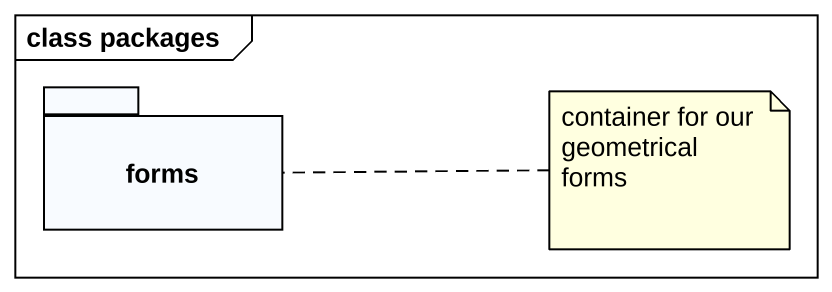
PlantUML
@startuml
mainframe class packages
package forms {
}
note right of forms : container for our geometrical forms
@enduml
